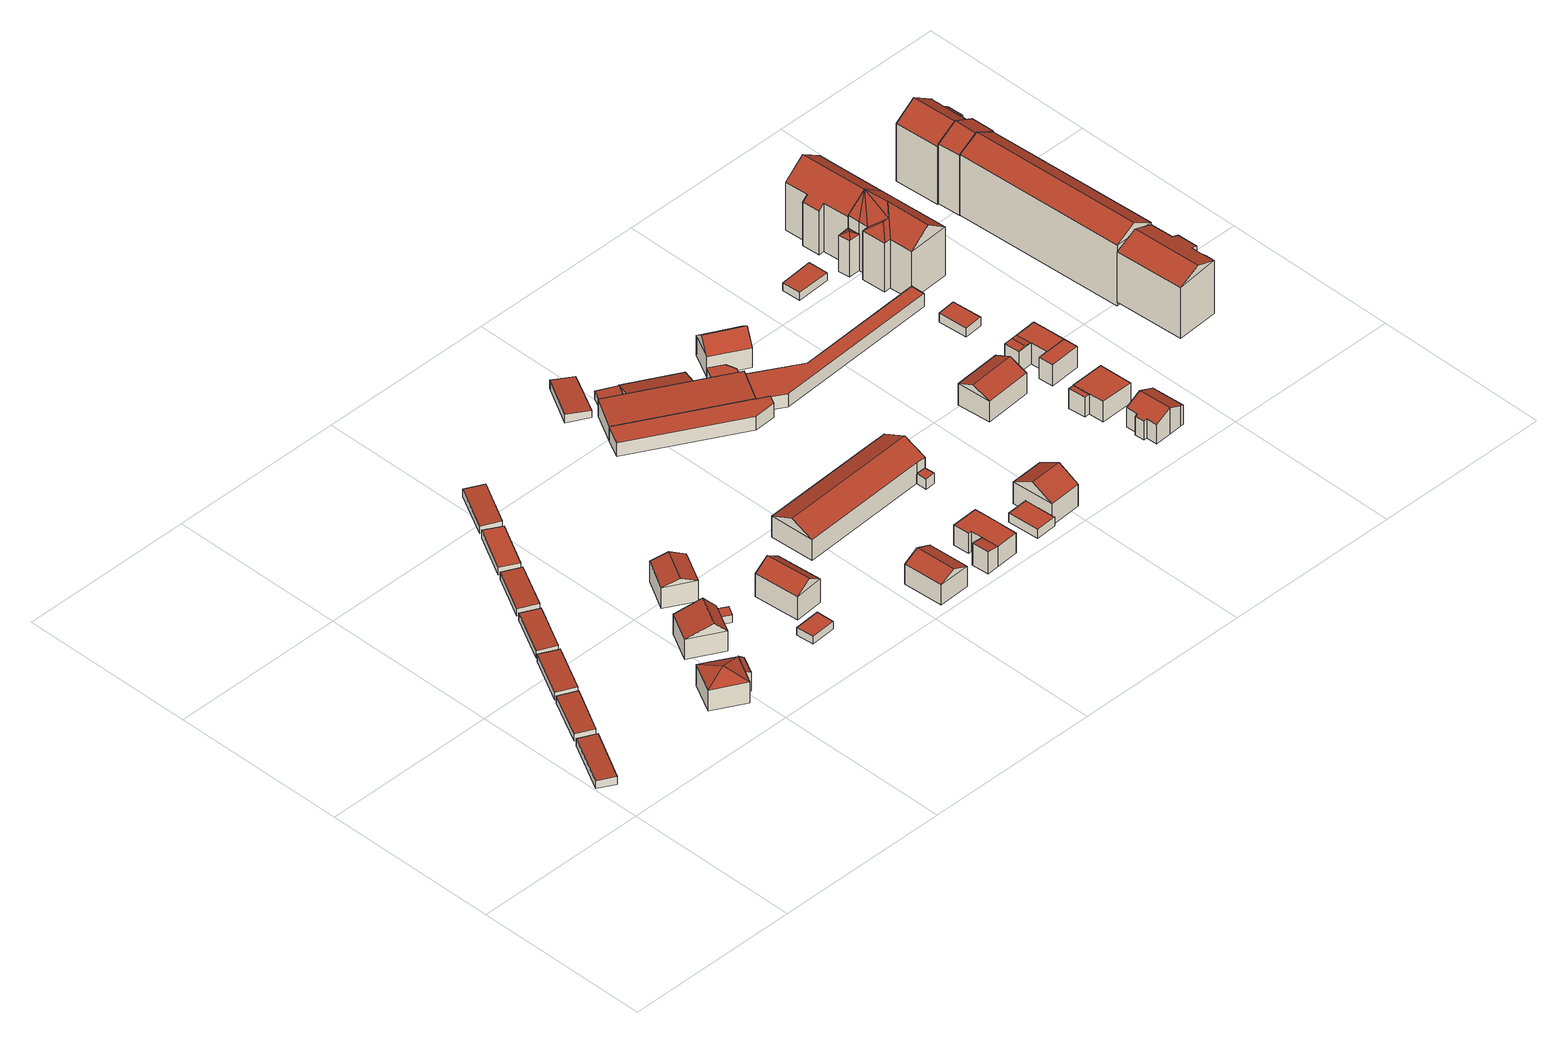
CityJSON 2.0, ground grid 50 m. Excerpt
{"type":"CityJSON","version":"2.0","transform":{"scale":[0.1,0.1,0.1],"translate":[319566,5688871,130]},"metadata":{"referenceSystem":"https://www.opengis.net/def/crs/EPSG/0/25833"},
"CityObjects":{
"building1":{"type":"Building","attributes":{"Dachtyp_tdc":"tdcPolyFlatRoof","Gemeindeschluessel":14713000,"Dachneigung":2.69,"QualitaetDacherkennung":67,"Geometrietyp2DReferenz":"3000","function":"31001_2000","roofType":"2100","measuredHeight":2.47},"geometry":[{"type":"MultiSurface","lod":"2","boundaries":[[[0,1,2,3]],[[1,4,5,2]],[[4,6,7,5]],[[6,0,3,7]],[[6,4,1,0]],[[3,2,5,7]]],"semantics":{"surfaces":[{"type":"WallSurface"},{"type":"RoofSurface"},{"type":"GroundSurface"}],"values":[0,0,0,0,1,2]}}]},
"building2":{"type":"Building","attributes":{"Dachtyp_tdc":"tdcPolyFlatRoof","Gemeindeschluessel":14713000,"Dachneigung":3.4,"QualitaetDacherkennung":87,"Geometrietyp2DReferenz":"3000","function":"31001_2000","roofType":"2100","measuredHeight":2.54},"geometry":[{"type":"MultiSurface","lod":"2","boundaries":[[[8,9,10,11]],[[9,12,13,10]],[[12,14,15,13]],[[14,8,11,15]],[[14,12,9,8]],[[11,10,13,15]]],"semantics":{"surfaces":[{"type":"WallSurface"},{"type":"RoofSurface"},{"type":"GroundSurface"}],"values":[0,0,0,0,1,2]}}]},
"building3":{"type":"Building","attributes":{"Dachtyp_tdc":"tdcPolyFlatRoof","Gemeindeschluessel":14713000,"Dachneigung":2.63,"QualitaetDacherkennung":83,"Geometrietyp2DReferenz":"3000","function":"31001_2000","roofType":"2100","measuredHeight":2.54},"geometry":[{"type":"MultiSurface","lod":"2","boundaries":[[[16,17,18,19]],[[17,20,21,18]],[[20,22,23,21]],[[22,16,19,23]],[[22,20,17,16]],[[19,18,21,23]]],"semantics":{"surfaces":[{"type":"WallSurface"},{"type":"RoofSurface"},{"type":"GroundSurface"}],"values":[0,0,0,0,1,2]}}]},
"building4":{"type":"Building","attributes":{"Dachtyp_tdc":"tdcPolyFlatRoof","Gemeindeschluessel":14713000,"Dachneigung":3.49,"QualitaetDacherkennung":84,"Geometrietyp2DReferenz":"3000","function":"31001_2000","roofType":"2100","measuredHeight":2.56},"geometry":[{"type":"MultiSurface","lod":"2","boundaries":[[[24,25,26,27]],[[25,28,29,26]],[[28,30,31,29]],[[30,24,27,31]],[[30,28,25,24]],[[27,26,29,31]]],"semantics":{"surfaces":[{"type":"WallSurface"},{"type":"RoofSurface"},{"type":"GroundSurface"}],"values":[0,0,0,0,1,2]}}]},
"building5":{"type":"Building","attributes":{"Gemeindeschluessel":14713000,"Geometrietyp2DReferenz":"3000","function":"31001_9998","roofType":"9999"},"children":["building5-1","building5-2"]},
"building5-1":{"type":"BuildingPart","attributes":{"Dachtyp_tdc":"tdcPolyFlatRoof","Dachneigung":27.54,"QualitaetDacherkennung":32,"Geometrietyp2DReferenz":"3000","roofType":"2100","measuredHeight":6.47},"parents":["building5"],"geometry":[{"type":"MultiSurface","lod":"2","boundaries":[[[32,33,34,35,36]],[[33,37,38,34]],[[37,39,40,41,38]],[[39,37,33,32]],[[35,34,38,41]],[[36,40,39,32]],[[36,35,41,40]]],"semantics":{"surfaces":[{"type":"WallSurface"},{"type":"RoofSurface"},{"type":"GroundSurface"},{"type":"ClosureSurface"}],"values":[0,0,0,1,2,0,3]}}]},
"building5-2":{"type":"BuildingPart","attributes":{"Dachtyp_tdc":"tdcTentRoof","Dachneigung":24.9,"QualitaetDacherkennung":79,"Geometrietyp2DReferenz":"3000","roofType":"3500","measuredHeight":8.71},"parents":["building5"],"geometry":[{"type":"MultiSurface","lod":"2","boundaries":[[[42,43,44,45]],[[43,46,47,44]],[[46,36,35,47]],[[40,48,49,41]],[[48,42,45,49]],[[42,48,50]],[[43,42,50]],[[36,46,43,50]],[[48,40,36,50]],[[45,44,47,35,41,49]],[[40,41,35,36]]],"semantics":{"surfaces":[{"type":"WallSurface"},{"type":"RoofSurface"},{"type":"GroundSurface"},{"type":"ClosureSurface"}],"values":[0,0,0,0,0,1,1,1,1,2,3]}}]},
"building6":{"type":"Building","attributes":{"Dachtyp_tdc":"tdcPolyFlatRoof","Gemeindeschluessel":14713000,"Dachneigung":3.24,"QualitaetDacherkennung":58,"Geometrietyp2DReferenz":"3000","function":"31001_9998","roofType":"2100","measuredHeight":3.07},"geometry":[{"type":"MultiSurface","lod":"2","boundaries":[[[51,52,53,47]],[[52,54,55,53]],[[54,56,34,55]],[[56,51,47,34]],[[56,54,52,51]],[[47,53,55,34]]],"semantics":{"surfaces":[{"type":"WallSurface"},{"type":"RoofSurface"},{"type":"GroundSurface"}],"values":[0,0,0,0,1,2]}}]},
"building7":{"type":"Building","attributes":{"Dachtyp_tdc":"tdcPolyFlatRoof","Gemeindeschluessel":14713000,"Dachneigung":3.51,"QualitaetDacherkennung":85,"Geometrietyp2DReferenz":"3000","function":"31001_2000","roofType":"2100","measuredHeight":2.54},"geometry":[{"type":"MultiSurface","lod":"2","boundaries":[[[57,58,59,60]],[[58,61,62,59]],[[61,63,64,62]],[[63,57,60,64]],[[63,61,58,57]],[[60,59,62,64]]],"semantics":{"surfaces":[{"type":"WallSurface"},{"type":"RoofSurface"},{"type":"GroundSurface"}],"values":[0,0,0,0,1,2]}}]},
"building8":{"type":"Building","attributes":{"Dachtyp_tdc":"tdcFreeFormRoof","Gemeindeschluessel":14713000,"Dachneigung":24.61,"QualitaetDacherkennung":82,"Geometrietyp2DReferenz":"3000","function":"31001_9998","roofType":"5000","measuredHeight":9.53},"geometry":[{"type":"MultiSurface","lod":"2","boundaries":[[[65,66,67,68]],[[66,69,70,67]],[[69,71,72,70]],[[71,73,74,72]],[[73,65,68,74]],[[75,76,73,71,69]],[[66,65,76,75]],[[65,73,76]],[[69,66,75]],[[68,67,70,72,74]]],"semantics":{"surfaces":[{"type":"WallSurface"},{"type":"RoofSurface"},{"type":"GroundSurface"}],"values":[0,0,0,0,0,1,1,0,0,2]}}]},
"building9":{"type":"Building","attributes":{"Dachtyp_tdc":"tdcPolyFlatRoof","Gemeindeschluessel":14713000,"Dachneigung":0,"QualitaetDacherkennung":83,"Geometrietyp2DReferenz":"3000","function":"31001_2000","roofType":"1000","measuredHeight":2.4},"geometry":[{"type":"MultiSurface","lod":"2","boundaries":[[[77,78,79,80]],[[78,81,82,79]],[[81,83,84,82]],[[83,77,80,84]],[[83,81,78,77]],[[80,79,82,84]]],"semantics":{"surfaces":[{"type":"WallSurface"},{"type":"RoofSurface"},{"type":"GroundSurface"}],"values":[0,0,0,0,1,2]}}]},
"building10":{"type":"Building","attributes":{"Dachtyp_tdc":"tdcPolyFlatRoof","Gemeindeschluessel":14713000,"Dachneigung":0,"QualitaetDacherkennung":72,"Geometrietyp2DReferenz":"3000","function":"31001_9998","roofType":"1000","measuredHeight":2.35},"geometry":[{"type":"MultiSurface","lod":"2","boundaries":[[[85,86,87,88]],[[86,89,90,87]],[[89,91,92,90]],[[91,93,94,92]],[[93,85,88,94]],[[93,91,89,86,85]],[[88,87,90,92,94]]],"semantics":{"surfaces":[{"type":"WallSurface"},{"type":"RoofSurface"},{"type":"GroundSurface"}],"values":[0,0,0,0,0,1,2]}}]},
"building11":{"type":"Building","attributes":{"Dachtyp_tdc":"tdcGableRoof","Gemeindeschluessel":14713000,"Dachneigung":21.85,"QualitaetDacherkennung":84,"Geometrietyp2DReferenz":"3000","function":"31001_9998","roofType":"3100","measuredHeight":8.2},"geometry":[{"type":"MultiSurface","lod":"2","boundaries":[[[95,96,97,98]],[[96,99,100,97]],[[99,101,102,100]],[[101,95,98,102]],[[99,96,103]],[[95,101,104]],[[96,95,104,103]],[[101,99,103,104]],[[98,97,100,102]]],"semantics":{"surfaces":[{"type":"WallSurface"},{"type":"RoofSurface"},{"type":"GroundSurface"}],"values":[0,0,0,0,0,0,1,1,2]}}]},
"building12":{"type":"Building","attributes":{"Dachtyp_tdc":"tdcPolyFlatRoof","Gemeindeschluessel":14713000,"Dachneigung":0,"QualitaetDacherkennung":79,"Geometrietyp2DReferenz":"3000","function":"31001_9998","roofType":"1000","measuredHeight":2.32},"geometry":[{"type":"MultiSurface","lod":"2","boundaries":[[[105,106,107,108]],[[106,109,110,107]],[[109,111,112,110]],[[111,105,108,112]],[[111,109,106,105]],[[108,107,110,112]]],"semantics":{"surfaces":[{"type":"WallSurface"},{"type":"RoofSurface"},{"type":"GroundSurface"}],"values":[0,0,0,0,1,2]}}]},
"building13":{"type":"Building","attributes":{"Dachtyp_tdc":"tdcPolyFlatRoof","Gemeindeschluessel":14713000,"Dachneigung":2.92,"QualitaetDacherkennung":79,"Geometrietyp2DReferenz":"3000","function":"31001_2000","roofType":"2100","measuredHeight":2.47},"geometry":[{"type":"MultiSurface","lod":"2","boundaries":[[[113,114,115,116]],[[114,117,118,115]],[[117,119,120,118]],[[119,113,116,120]],[[119,117,114,113]],[[116,115,118,120]]],"semantics":{"surfaces":[{"type":"WallSurface"},{"type":"RoofSurface"},{"type":"GroundSurface"}],"values":[0,0,0,0,1,2]}}]},
"building14":{"type":"Building","attributes":{"Dachtyp_tdc":"tdcGableRoof","Gemeindeschluessel":14713000,"Dachneigung":34.32,"QualitaetDacherkennung":92,"Geometrietyp2DReferenz":"3000","function":"31001_9998","roofType":"3100","measuredHeight":9.96},"geometry":[{"type":"MultiSurface","lod":"2","boundaries":[[[121,122,123,124]],[[122,125,126,123]],[[125,127,128,126]],[[127,121,124,128]],[[125,122,129]],[[121,127,130]],[[122,121,130,129]],[[127,125,129,130]],[[124,123,126,128]]],"semantics":{"surfaces":[{"type":"WallSurface"},{"type":"RoofSurface"},{"type":"GroundSurface"}],"values":[0,0,0,0,0,0,1,1,2]}}]},
"building15":{"type":"Building","attributes":{"Gemeindeschluessel":14713000,"Dachtyp_tdc":"tdcGableRoof","Dachneigung":24.72,"QualitaetDacherkennung":83,"Geometrietyp2DReferenz":"3000","function":"31001_9998","roofType":"3100","measuredHeight":8.26},"geometry":[{"type":"MultiSurface","lod":"2","boundaries":[[[131,132,133,134]],[[132,135,136,133]],[[135,137,138,136]],[[137,131,134,138]],[[135,132,139]],[[131,137,140]],[[132,131,140,139]],[[137,135,139,140]],[[134,133,136,138]]],"semantics":{"surfaces":[{"type":"WallSurface"},{"type":"RoofSurface"},{"type":"GroundSurface"}],"values":[0,0,0,0,0,0,1,1,2]}}]},
"building16":{"type":"Building","attributes":{"Gemeindeschluessel":14713000,"Geometrietyp2DReferenz":"3000","function":"31001_9998","roofType":"9999"},"children":["building16-1","building16-2"]},
"building16-1":{"type":"BuildingPart","attributes":{"Dachtyp_tdc":"tdcPolyFlatRoof","Dachneigung":0,"QualitaetDacherkennung":34,"Geometrietyp2DReferenz":"3000","roofType":"1000","measuredHeight":3.13},"parents":["building16"],"geometry":[{"type":"MultiSurface","lod":"2","boundaries":[[[141,142,143,144]],[[142,145,146,143]],[[145,147,148,146]],[[147,145,142,141]],[[144,143,146,148]],[[144,148,147,141]]],"semantics":{"surfaces":[{"type":"WallSurface"},{"type":"RoofSurface"},{"type":"GroundSurface"},{"type":"ClosureSurface"}],"values":[0,0,0,1,2,3]}}]},
"building16-2":{"type":"BuildingPart","attributes":{"Dachtyp_tdc":"tdcGableRoof","Dachneigung":24.95,"QualitaetDacherkennung":92,"Geometrietyp2DReferenz":"3000","roofType":"3100","measuredHeight":9.35},"parents":["building16"],"geometry":[{"type":"MultiSurface","lod":"2","boundaries":[[[149,150,151,148,147]],[[150,152,153,151]],[[152,154,155,153]],[[154,156,157,155]],[[156,158,159,157]],[[158,160,141,144,159]],[[160,161,162,150,149]],[[156,154,152,162,161,158]],[[158,161,160]],[[150,162,152]],[[148,151,153,155,157,159,144]],[[147,141,160,149]],[[147,148,144,141]]],"semantics":{"surfaces":[{"type":"WallSurface"},{"type":"RoofSurface"},{"type":"GroundSurface"},{"type":"ClosureSurface"}],"values":[0,0,0,0,0,0,1,1,0,0,2,0,3]}}]},
"building17":{"type":"Building","attributes":{"Gemeindeschluessel":14713000,"Geometrietyp2DReferenz":"3000","function":"31001_9998","roofType":"9999"},"children":["building17-1","building17-2","building17-3"]},
"building17-1":{"type":"BuildingPart","attributes":{"Dachtyp_tdc":"tdcPolyFlatRoof","Dachneigung":0,"QualitaetDacherkennung":68,"Geometrietyp2DReferenz":"3000","roofType":"1000","measuredHeight":6.23},"parents":["building17"],"geometry":[{"type":"MultiSurface","lod":"2","boundaries":[[[163,164,165,166,167]],[[164,168,169,165]],[[170,171,172,173]],[[170,174,175,171]],[[174,176,177,175]],[[176,178,179,177]],[[178,180,181,182,179]],[[178,176,174,170,173,168,164,163,180]],[[182,166,165,169,172,171,175,177,179]],[[167,181,180,163]],[[167,166,182,181]],[[173,172,169,168]]],"semantics":{"surfaces":[{"type":"WallSurface"},{"type":"RoofSurface"},{"type":"GroundSurface"},{"type":"ClosureSurface"}],"values":[0,0,0,0,0,0,0,1,2,0,3,3]}}]},
"building17-2":{"type":"BuildingPart","attributes":{"Dachtyp_tdc":"tdcFreeFormRoof","Dachneigung":18.79,"QualitaetDacherkennung":69,"Geometrietyp2DReferenz":"3000","roofType":"5000","measuredHeight":3.5},"parents":["building17"],"geometry":[{"type":"MultiSurface","lod":"2","boundaries":[[[181,183,184,182]],[[183,185,186,184]],[[185,167,166,186]],[[187,167,185]],[[188,187,185,183]],[[188,183,181]],[[187,188,181,167]],[[182,184,186,166]],[[182,166,167,181]]],"semantics":{"surfaces":[{"type":"WallSurface"},{"type":"RoofSurface"},{"type":"GroundSurface"},{"type":"ClosureSurface"}],"values":[0,0,0,1,1,1,1,2,3]}}]},
"building17-3":{"type":"BuildingPart","attributes":{"Dachtyp_tdc":"tdcPolyFlatRoof","Dachneigung":6.95,"QualitaetDacherkennung":65,"Geometrietyp2DReferenz":"3000","roofType":"2100","measuredHeight":6.65},"parents":["building17"],"geometry":[{"type":"MultiSurface","lod":"2","boundaries":[[[189,173,172,190]],[[168,191,192,169]],[[191,189,190,192]],[[191,168,173,189]],[[190,172,169,192]],[[168,169,172,173]]],"semantics":{"surfaces":[{"type":"WallSurface"},{"type":"RoofSurface"},{"type":"GroundSurface"},{"type":"ClosureSurface"}],"values":[0,0,0,1,2,3]}}]},
"building18":{"type":"Building","attributes":{"Dachtyp_tdc":"tdcPolyFlatRoof","Gemeindeschluessel":14713000,"Dachneigung":2.71,"QualitaetDacherkennung":86,"Geometrietyp2DReferenz":"3000","function":"31001_9998","roofType":"2100","measuredHeight":2.55},"geometry":[{"type":"MultiSurface","lod":"2","boundaries":[[[193,194,195,196]],[[194,197,198,195]],[[197,199,200,198]],[[199,201,202,200]],[[201,193,196,202]],[[201,199,197,194,193]],[[196,195,198,200,202]]],"semantics":{"surfaces":[{"type":"WallSurface"},{"type":"RoofSurface"},{"type":"GroundSurface"}],"values":[0,0,0,0,0,1,2]}}]},
"building19":{"type":"Building","attributes":{"Dachtyp_tdc":"tdcPolyFlatRoof","Gemeindeschluessel":14713000,"Dachneigung":3.74,"QualitaetDacherkennung":78,"Geometrietyp2DReferenz":"3000","function":"31001_9998","roofType":"2100","measuredHeight":2.62},"geometry":[{"type":"MultiSurface","lod":"2","boundaries":[[[203,204,205,206]],[[204,207,208,205]],[[207,209,210,208]],[[209,203,206,210]],[[209,207,204,203]],[[206,205,208,210]]],"semantics":{"surfaces":[{"type":"WallSurface"},{"type":"RoofSurface"},{"type":"GroundSurface"}],"values":[0,0,0,0,1,2]}}]},
"building20":{"type":"Building","attributes":{"Gemeindeschluessel":14713000,"Geometrietyp2DReferenz":"3000","function":"31001_9998","roofType":"9999"},"children":["building20-1","building20-2"]},
"building20-1":{"type":"BuildingPart","attributes":{"Dachtyp_tdc":"tdcPolyFlatRoof","Dachneigung":2.64,"QualitaetDacherkennung":63,"Geometrietyp2DReferenz":"3000","roofType":"2100","measuredHeight":4.48},"parents":["building20"],"geometry":[{"type":"MultiSurface","lod":"2","boundaries":[[[211,212,213,214]],[[215,216,217,218]],[[216,219,220,217]],[[219,221,222,220]],[[221,211,214,222]],[[221,219,216,215,212,211]],[[214,213,218,217,220,222]],[[218,213,212,215]]],"semantics":{"surfaces":[{"type":"WallSurface"},{"type":"RoofSurface"},{"type":"GroundSurface"},{"type":"ClosureSurface"}],"values":[0,0,0,0,0,1,2,3]}}]},
"building20-2":{"type":"BuildingPart","attributes":{"Dachtyp_tdc":"tdcPolyFlatRoof","Dachneigung":4.94,"QualitaetDacherkennung":68,"Geometrietyp2DReferenz":"3000","roofType":"2100","measuredHeight":5.34},"parents":["building20"],"geometry":[{"type":"MultiSurface","lod":"2","boundaries":[[[223,224,215,218,225]],[[226,227,228,213,212]],[[227,223,225,228]],[[227,226,224,223]],[[225,218,213,228]],[[212,215,224,226]],[[212,213,218,215]]],"semantics":{"surfaces":[{"type":"WallSurface"},{"type":"RoofSurface"},{"type":"GroundSurface"},{"type":"ClosureSurface"}],"values":[0,0,0,1,2,0,3]}}]},
"building21":{"type":"Building","attributes":{"Dachtyp_tdc":"tdcPolyFlatRoof","Gemeindeschluessel":14713000,"Dachneigung":0,"QualitaetDacherkennung":89,"Geometrietyp2DReferenz":"3000","function":"31001_9998","roofType":"1000","measuredHeight":2.76},"geometry":[{"type":"MultiSurface","lod":"2","boundaries":[[[229,230,231,232]],[[230,233,234,231]],[[233,235,236,234]],[[235,237,238,236]],[[237,229,232,238]],[[237,235,233,230,229]],[[232,231,234,236,238]]],"semantics":{"surfaces":[{"type":"WallSurface"},{"type":"RoofSurface"},{"type":"GroundSurface"}],"values":[0,0,0,0,0,1,2]}}]},
"building22":{"type":"Building","attributes":{"Dachtyp_tdc":"tdcPolyFlatRoof","Gemeindeschluessel":14713000,"Dachneigung":20.64,"QualitaetDacherkennung":84,"Geometrietyp2DReferenz":"3000","function":"31001_9998","roofType":"2100","measuredHeight":5.08},"geometry":[{"type":"MultiSurface","lod":"2","boundaries":[[[239,209,210,206]],[[209,240,241,210]],[[240,242,243,241]],[[242,244,245,243]],[[244,239,206,245]],[[244,242,240,209,239]],[[206,210,241,243,245]]],"semantics":{"surfaces":[{"type":"WallSurface"},{"type":"RoofSurface"},{"type":"GroundSurface"}],"values":[0,0,0,0,0,1,2]}}]},
"building23":{"type":"Building","attributes":{"Dachtyp_tdc":"tdcFreeFormRoof","Gemeindeschluessel":14713000,"Dachneigung":29.08,"QualitaetDacherkennung":89,"Geometrietyp2DReferenz":"3000","function":"31001_9998","roofType":"5000","measuredHeight":9.97},"geometry":[{"type":"MultiSurface","lod":"2","boundaries":[[[246,247,248,249]],[[247,250,251,248]],[[250,252,253,251]],[[252,246,249,253]],[[252,250,254,255]],[[255,254,247,246]],[[250,247,254]],[[246,252,255]],[[249,248,251,253]]],"semantics":{"surfaces":[{"type":"WallSurface"},{"type":"RoofSurface"},{"type":"GroundSurface"}],"values":[0,0,0,0,1,1,0,0,2]}}]},
"building24":{"type":"Building","attributes":{"Gemeindeschluessel":14713000,"Geometrietyp2DReferenz":"3000","function":"31001_9998","roofType":"9999"},"children":["building24-1","building24-2"]},
"building24-1":{"type":"BuildingPart","attributes":{"Dachtyp_tdc":"tdcPolyFlatRoof","Dachneigung":2.91,"QualitaetDacherkennung":64,"Geometrietyp2DReferenz":"3000","roofType":"2100","measuredHeight":2.81},"parents":["building24"],"geometry":[{"type":"MultiSurface","lod":"2","boundaries":[[[256,257,258,259]],[[260,261,262,263]],[[261,264,265,262]],[[264,256,259,265]],[[264,261,260,257,256]],[[259,258,263,262,265]],[[260,263,258,257]]],"semantics":{"surfaces":[{"type":"WallSurface"},{"type":"RoofSurface"},{"type":"GroundSurface"},{"type":"ClosureSurface"}],"values":[0,0,0,0,1,2,3]}}]},
"building24-2":{"type":"BuildingPart","attributes":{"Dachtyp_tdc":"tdcGableRoof","Dachneigung":39.45,"QualitaetDacherkennung":85,"Geometrietyp2DReferenz":"3000","roofType":"3100","measuredHeight":9.46},"parents":["building24"],"geometry":[{"type":"MultiSurface","lod":"2","boundaries":[[[266,267,268,269]],[[267,270,271,268]],[[272,266,269,258,257]],[[270,267,273]],[[266,272,274]],[[267,266,274,273]],[[272,270,273,274]],[[269,268,271,263,258]],[[272,257,260,263,271,270]],[[257,258,263,260]]],"semantics":{"surfaces":[{"type":"WallSurface"},{"type":"RoofSurface"},{"type":"GroundSurface"},{"type":"ClosureSurface"}],"values":[0,0,0,0,0,1,1,2,0,3]}}]},
"building25":{"type":"Building","attributes":{"Dachtyp_tdc":"tdcPolyFlatRoof","Gemeindeschluessel":14713000,"Dachneigung":2.64,"QualitaetDacherkennung":82,"Geometrietyp2DReferenz":"3000","function":"31001_9998","roofType":"2100","measuredHeight":4.45},"geometry":[{"type":"MultiSurface","lod":"2","boundaries":[[[275,276,217,277]],[[276,278,218,217]],[[278,279,225,218]],[[279,280,281,225]],[[280,282,283,281]],[[282,284,285,283]],[[284,275,277,285]],[[284,282,280,279,278,276,275]],[[277,217,218,225,281,283,285]]],"semantics":{"surfaces":[{"type":"WallSurface"},{"type":"RoofSurface"},{"type":"GroundSurface"}],"values":[0,0,0,0,0,0,0,1,2]}}]},
"building26":{"type":"Building","attributes":{"Dachtyp_tdc":"tdcGableRoof","Gemeindeschluessel":14713000,"Dachneigung":25.34,"QualitaetDacherkennung":72,"Geometrietyp2DReferenz":"3000","function":"31001_9998","roofType":"3100","measuredHeight":8.72},"geometry":[{"type":"MultiSurface","lod":"2","boundaries":[[[286,287,288,289]],[[287,290,291,288]],[[290,292,293,291]],[[292,286,289,293]],[[290,287,294]],[[286,292,295]],[[287,286,295,294]],[[292,290,294,295]],[[289,288,291,293]]],"semantics":{"surfaces":[{"type":"WallSurface"},{"type":"RoofSurface"},{"type":"GroundSurface"}],"values":[0,0,0,0,0,0,1,1,2]}}]},
"building27":{"type":"Building","attributes":{"Dachtyp_tdc":"tdcGableRoof","Gemeindeschluessel":14713000,"Dachneigung":24.95,"QualitaetDacherkennung":88,"Geometrietyp2DReferenz":"3000","function":"31001_9998","roofType":"3100","measuredHeight":8.16},"geometry":[{"type":"MultiSurface","lod":"2","boundaries":[[[296,297,298,299]],[[297,300,301,298]],[[300,302,303,301]],[[302,304,305,303]],[[304,306,307,305]],[[306,308,309,307]],[[308,310,311,309]],[[310,312,313,311]],[[312,314,315,313]],[[314,316,317,315]],[[316,296,299,317]],[[312,310,308,306,304,302,300,297]],[[297,296,316,314,312]],[[299,298,301,303,305,307,309,311,313,315,317]]],"semantics":{"surfaces":[{"type":"WallSurface"},{"type":"RoofSurface"},{"type":"GroundSurface"}],"values":[0,0,0,0,0,0,0,0,0,0,0,1,1,2]}}]},
"building28":{"type":"Building","attributes":{"Gemeindeschluessel":14713000,"Geometrietyp2DReferenz":"3000","function":"31001_9998","roofType":"9999"},"children":["building28-1","building28-2"]},
"building28-1":{"type":"BuildingPart","attributes":{"Dachtyp_tdc":"tdcPolyFlatRoof","Dachneigung":0,"QualitaetDacherkennung":85,"Geometrietyp2DReferenz":"3000","roofType":"1000","measuredHeight":6.19},"parents":["building28"],"geometry":[{"type":"MultiSurface","lod":"2","boundaries":[[[318,319,320,321]],[[319,322,323,320]],[[322,324,325,326,323]],[[327,318,321,328,329]],[[327,324,322,319,318]],[[321,320,323,326,328]],[[329,325,324,327]],[[329,328,326,325]]],"semantics":{"surfaces":[{"type":"WallSurface"},{"type":"RoofSurface"},{"type":"GroundSurface"},{"type":"ClosureSurface"}],"values":[0,0,0,0,1,2,0,3]}}]},
"building28-2":{"type":"BuildingPart","attributes":{"Dachtyp_tdc":"tdcPolyFlatRoof","Dachneigung":0,"QualitaetDacherkennung":75,"Geometrietyp2DReferenz":"3000","roofType":"1000","measuredHeight":6.09},"parents":["building28"],"geometry":[{"type":"MultiSurface","lod":"2","boundaries":[[[325,330,331,326]],[[330,332,333,331]],[[332,329,328,333]],[[329,332,330,325]],[[326,331,333,328]],[[326,328,329,325]]],"semantics":{"surfaces":[{"type":"WallSurface"},{"type":"RoofSurface"},{"type":"GroundSurface"},{"type":"ClosureSurface"}],"values":[0,0,0,1,2,3]}}]},
"building29":{"type":"Building","attributes":{"Gemeindeschluessel":14713000,"Geometrietyp2DReferenz":"3000","function":"31001_9998","roofType":"9999"},"children":["building29-1","building29-2","building29-3"]},
"building29-1":{"type":"BuildingPart","attributes":{"Dachtyp_tdc":"tdcPolyFlatRoof","Dachneigung":0,"QualitaetDacherkennung":64,"Geometrietyp2DReferenz":"3000","roofType":"1000","measuredHeight":6.49},"parents":["building29"],"geometry":[{"type":"MultiSurface","lod":"2","boundaries":[[[334,335,336,337]],[[335,338,339,336]],[[338,340,341,339]],[[342,343,344,345]],[[343,334,337,344]],[[343,342,340,338,335,334]],[[337,336,339,341,345,344]],[[342,345,341,340]]],"semantics":{"surfaces":[{"type":"WallSurface"},{"type":"RoofSurface"},{"type":"GroundSurface"},{"type":"ClosureSurface"}],"values":[0,0,0,0,0,1,2,3]}}]},
"building29-2":{"type":"BuildingPart","attributes":{"Dachtyp_tdc":"tdcPolyFlatRoof","Dachneigung":0,"QualitaetDacherkennung":71,"Geometrietyp2DReferenz":"3000","roofType":"1000","measuredHeight":6.46},"parents":["building29"],"geometry":[{"type":"MultiSurface","lod":"2","boundaries":[[[340,338,339,341]],[[338,346,347,339]],[[348,349,350,351]],[[349,342,345,350]],[[342,349,348,346,338,340]],[[341,339,347,351,350,345]],[[351,347,346,348]],[[341,345,342,340]]],"semantics":{"surfaces":[{"type":"WallSurface"},{"type":"RoofSurface"},{"type":"GroundSurface"},{"type":"ClosureSurface"}],"values":[0,0,0,0,1,2,3,3]}}]},
"building29-3":{"type":"BuildingPart","attributes":{"Dachtyp_tdc":"tdcFreeFormRoof","Dachneigung":12.13,"QualitaetDacherkennung":33,"Geometrietyp2DReferenz":"3000","roofType":"5000","measuredHeight":6.99},"parents":["building29"],"geometry":[{"type":"MultiSurface","lod":"2","boundaries":[[[352,348,351,353]],[[354,355,347,346]],[[354,352,353,355]],[[356,354,346]],[[357,356,346,348]],[[357,348,352]],[[356,357,352,354]],[[353,351,347,355]],[[346,347,351,348]]],"semantics":{"surfaces":[{"type":"WallSurface"},{"type":"RoofSurface"},{"type":"GroundSurface"},{"type":"ClosureSurface"}],"values":[0,0,0,0,1,1,1,2,3]}}]},
"building30":{"type":"Building","attributes":{"Dachtyp_tdc":"tdcPolyFlatRoof","Gemeindeschluessel":14713000,"Dachneigung":0,"QualitaetDacherkennung":85,"Geometrietyp2DReferenz":"3000","function":"31001_9998","roofType":"1000","measuredHeight":2.39},"geometry":[{"type":"MultiSurface","lod":"2","boundaries":[[[358,359,360,361]],[[359,362,363,360]],[[362,364,365,363]],[[364,358,361,365]],[[364,362,359,358]],[[361,360,363,365]]],"semantics":{"surfaces":[{"type":"WallSurface"},{"type":"RoofSurface"},{"type":"GroundSurface"}],"values":[0,0,0,0,1,2]}}]},
"building31":{"type":"Building","attributes":{"Gemeindeschluessel":14713000,"Dachtyp_tdc":"tdcPolyFlatRoof","Dachneigung":0,"QualitaetDacherkennung":94,"Geometrietyp2DReferenz":"3000","function":"31001_9998","roofType":"1000","measuredHeight":2.72},"geometry":[{"type":"MultiSurface","lod":"2","boundaries":[[[366,367,368,369]],[[367,370,371,368]],[[370,372,373,371]],[[372,366,369,373]],[[372,370,367,366]],[[369,368,371,373]]],"semantics":{"surfaces":[{"type":"WallSurface"},{"type":"RoofSurface"},{"type":"GroundSurface"}],"values":[0,0,0,0,1,2]}}]},
"building32":{"type":"Building","attributes":{"Dachtyp_tdc":"tdcFreeFormRoof","Gemeindeschluessel":14713000,"Dachneigung":32.72,"QualitaetDacherkennung":21,"Geometrietyp2DReferenz":"3000","function":"31001_9998","roofType":"5000","measuredHeight":12.12},"geometry":[{"type":"MultiSurface","lod":"2","boundaries":[[[374,375,376,377]],[[375,378,379,376]],[[378,380,381,379]],[[380,374,377,381]],[[382,380,378]],[[382,378,375]],[[382,375,374]],[[382,374,380]],[[377,376,379,381]]],"semantics":{"surfaces":[{"type":"WallSurface"},{"type":"RoofSurface"},{"type":"GroundSurface"}],"values":[0,0,0,0,1,1,1,1,2]}}]},
"building33":{"type":"Building","attributes":{"Dachtyp_tdc":"tdcFreeFormRoof","Gemeindeschluessel":14713000,"Dachneigung":36.73,"QualitaetDacherkennung":90,"Geometrietyp2DReferenz":"3000","function":"31001_9998","roofType":"5000","measuredHeight":19.4},"geometry":[{"type":"MultiSurface","lod":"2","boundaries":[[[383,384,385,386]],[[384,387,388,385]],[[387,389,390,388]],[[389,391,376,390]],[[391,392,377,376]],[[392,393,394,377]],[[393,395,396,394]],[[395,397,398,396]],[[397,383,386,398]],[[399,395,393,400,401,402]],[[400,403,401]],[[400,389,403]],[[400,391,389]],[[391,400,392]],[[404,403,389,387]],[[404,387,384]],[[402,401,403,404,384,383]],[[383,397,399,402]],[[395,399,397]],[[392,400,393]],[[386,385,388,390,376,377,394,396,398]]],"semantics":{"surfaces":[{"type":"WallSurface"},{"type":"RoofSurface"},{"type":"GroundSurface"}],"values":[0,0,0,0,0,0,0,0,0,1,1,1,1,1,1,1,1,1,0,0,2]}}]},
"building34":{"type":"Building","attributes":{"Dachtyp_tdc":"tdcFreeFormRoof","Gemeindeschluessel":14713000,"Dachneigung":36.99,"QualitaetDacherkennung":92,"Geometrietyp2DReferenz":"3000","function":"31001_9998","roofType":"5000","measuredHeight":19.35},"geometry":[{"type":"MultiSurface","lod":"2","boundaries":[[[405,406,407,408]],[[406,409,410,407]],[[409,411,412,410]],[[411,413,414,412]],[[413,415,416,414]],[[415,417,418,416]],[[417,419,420,418]],[[419,405,408,420]],[[421,419,417,422]],[[406,405,421,422,415,413,411,409]],[[417,415,422]],[[405,419,421]],[[408,407,410,412,414,416,418,420]]],"semantics":{"surfaces":[{"type":"WallSurface"},{"type":"RoofSurface"},{"type":"GroundSurface"}],"values":[0,0,0,0,0,0,0,0,1,1,0,0,2]}}]},
"building35":{"type":"Building","attributes":{"Dachtyp_tdc":"tdcFreeFormRoof","Gemeindeschluessel":14713000,"Dachneigung":25.87,"QualitaetDacherkennung":49,"Geometrietyp2DReferenz":"3000","function":"31001_9998","roofType":"5000","measuredHeight":18.55},"geometry":[{"type":"MultiSurface","lod":"2","boundaries":[[[423,424,425,426]],[[424,427,428,425]],[[427,429,430,428]],[[429,431,432,430]],[[431,433,434,432]],[[433,435,436,434]],[[435,437,438,436]],[[437,439,440,438]],[[439,441,442,440]],[[441,443,444,442]],[[443,423,426,444]],[[435,445,446,437]],[[445,433,431,429,427,424,423,443,441,439,446]],[[435,433,445]],[[439,437,446]],[[426,425,428,430,432,434,436,438,440,442,444]]],"semantics":{"surfaces":[{"type":"WallSurface"},{"type":"RoofSurface"},{"type":"GroundSurface"}],"values":[0,0,0,0,0,0,0,0,0,0,0,1,1,0,0,2]}}]},
"building36":{"type":"Building","attributes":{"Dachtyp_tdc":"tdcGableRoof","Gemeindeschluessel":14713000,"Dachneigung":31.32,"QualitaetDacherkennung":18,"Geometrietyp2DReferenz":"3000","function":"31001_9998","roofType":"3100","measuredHeight":21.72},"geometry":[{"type":"MultiSurface","lod":"2","boundaries":[[[447,448,449,450]],[[448,451,452,449]],[[451,453,454,452]],[[453,447,450,454]],[[451,448,455]],[[447,453,456]],[[448,447,456,455]],[[453,451,455,456]],[[450,449,452,454]]],"semantics":{"surfaces":[{"type":"WallSurface"},{"type":"RoofSurface"},{"type":"GroundSurface"}],"values":[0,0,0,0,0,0,1,1,2]}}]},
"building37":{"type":"Building","attributes":{"Dachtyp_tdc":"tdcGableRoof","Gemeindeschluessel":14713000,"Dachneigung":27.84,"QualitaetDacherkennung":65,"Geometrietyp2DReferenz":"3000","function":"31001_9998","roofType":"3100","measuredHeight":21.86},"geometry":[{"type":"MultiSurface","lod":"2","boundaries":[[[457,458,459,460]],[[458,461,462,459]],[[461,463,464,462]],[[463,457,460,464]],[[461,458,465]],[[457,463,466]],[[458,457,466,465]],[[463,461,465,466]],[[460,459,462,464]]],"semantics":{"surfaces":[{"type":"WallSurface"},{"type":"RoofSurface"},{"type":"GroundSurface"}],"values":[0,0,0,0,0,0,1,1,2]}}]},
"building38":{"type":"Building","attributes":{"Gemeindeschluessel":14713000,"Geometrietyp2DReferenz":"3000","function":"31001_9998","roofType":"9999"},"children":["building38-1","building38-2"]},
"building38-1":{"type":"BuildingPart","attributes":{"Dachtyp_tdc":"tdcPolyFlatRoof","Dachneigung":34.28,"QualitaetDacherkennung":94,"Geometrietyp2DReferenz":"3000","roofType":"2100","measuredHeight":17.6},"parents":["building38"],"geometry":[{"type":"MultiSurface","lod":"2","boundaries":[[[467,468,469,470]],[[468,471,472,469]],[[471,473,474,472]],[[473,475,476,474]],[[475,477,478,476]],[[467,470,479,480]],[[480,481,477,475,473,471,468,467]],[[470,469,472,474,476,478,479]],[[479,478,477,481,480]]],"semantics":{"surfaces":[{"type":"WallSurface"},{"type":"RoofSurface"},{"type":"GroundSurface"},{"type":"ClosureSurface"}],"values":[0,0,0,0,0,0,1,2,3]}}]},
"building38-2":{"type":"BuildingPart","attributes":{"Dachtyp_tdc":"tdcGableRoof","Dachneigung":35.74,"QualitaetDacherkennung":86,"Geometrietyp2DReferenz":"3000","roofType":"3100","measuredHeight":21.96},"parents":["building38"],"geometry":[{"type":"MultiSurface","lod":"2","boundaries":[[[482,483,484,485]],[[483,480,479,484]],[[486,487,478,477]],[[486,488,489,487]],[[488,490,491,489]],[[490,492,493,491]],[[492,494,495,493]],[[494,496,497,495]],[[496,498,499,497]],[[498,500,501,499]],[[500,482,485,501]],[[496,494,492,490,488]],[[488,486,477,481,480,483,482,500,498,496]],[[485,484,479,478,487,489,491,493,495,497,499,501]],[[478,479,480,481,477]]],"semantics":{"surfaces":[{"type":"WallSurface"},{"type":"RoofSurface"},{"type":"GroundSurface"},{"type":"ClosureSurface"}],"values":[0,0,0,0,0,0,0,0,0,0,0,1,1,2,3]}}]}
},
"vertices":[
[49,110,28],[4,136,25],[4,136,3],[49,110,3],[81,277,25],[81,277,3],[128,251,28],[128,251,3],
[136,266,28],[90,292,25],[90,292,3],[136,266,3],[158,418,25],[158,418,3],[206,392,28],[206,392,3],
[234,556,25],[282,528,28],[282,528,2],[234,556,2],[214,403,28],[214,403,2],[164,429,25],[164,429,2],
[308,691,25],[356,664,28],[356,664,3],[308,691,3],[288,540,28],[288,540,3],[240,566,25],[240,566,3],
[512,169,82],[525,162,74],[525,162,17],[512,169,17],[512,169,81],[498,112,74],[498,112,17],[485,119,82],[485,119,81],[485,119,17],
[376,133,81],[423,218,81],[423,218,17],[376,133,17],[449,204,81],[449,204,17],[466,84,81],[466,84,17],[444,151,104],
[449,204,48],[464,232,46],[464,232,17],[540,190,46],[540,190,17],[525,162,48],
[383,826,25],[431,799,28],[431,799,3],[383,826,3],[365,678,28],[365,678,3],[316,705,25],[316,705,3],
[608,335,79],[562,252,79],[562,252,17],[608,335,17],[470,303,79],[470,303,17],[516,386,79],[516,386,17],[574,354,110],[574,354,17],[532,268,112],[578,351,112],
[390,839,27],[458,962,27],[458,962,3],[390,839,3],[506,935,27],[506,935,3],[438,813,27],[438,813,3],
[574,354,42],[589,382,42],[589,382,18],[574,354,18],[658,344,42],[658,344,18],[642,316,42],[642,316,18],[608,335,42],[608,335,18],
[691,517,80],[643,429,80],[643,429,15],[691,517,15],[564,473,78],[564,473,15],[613,561,78],[613,561,15],[605,450,97],[654,538,97],
[787,127,47],[715,122,47],[715,122,24],[787,127,24],[712,173,47],[712,173,24],[785,177,47],[785,177,24],
[514,949,28],[466,976,25],[466,976,3],[514,949,3],[533,1099,25],[533,1099,3],[583,1071,28],[583,1071,3],
[752,209,95],[742,339,95],[742,339,24],[752,209,24],[823,344,97],[823,344,24],[834,216,96],[834,216,24],[784,342,124],[794,212,124],
[1109,126,88],[1116,10,88],[1116,10,26],[1109,126,26],[1025,5,88],[1025,5,26],[1019,120,88],[1019,120,26],[1070,8,109],[1064,123,109],
[1325,356,56],[1327,327,56],[1327,327,25],[1325,356,25],[1298,325,56],[1298,325,25],[1297,355,56],[1297,355,25],
[1297,355,89],[927,335,89],[927,335,25],[921,462,89],[921,462,25],[1286,482,89],[1286,482,25],[1315,483,89],[1315,483,25],[1318,483,89],[1318,483,25],[1325,356,89],[1321,419,119],[924,397,119],
[1278,54,90],[1280,11,90],[1280,11,28],[1278,54,28],[1278,54,61],[1217,7,90],[1217,7,28],[1211,90,90],[1211,90,28],[1213,56,28],[1213,56,90],[1201,89,90],[1201,89,28],[1198,135,90],[1198,135,28],[1273,139,90],[1273,139,28],[1275,111,90],[1275,111,61],[1275,111,28],
[1287,112,61],[1287,112,28],[1291,54,61],[1291,54,28],[1284,60,63],[1281,105,63],
[1178,54,95],[1178,54,28],[1181,5,95],[1181,5,28],
[887,1112,33],[947,1218,33],[947,1218,7],[887,1112,7],[950,1224,33],[950,1224,7],[1005,1193,30],[1005,1193,7],[945,1080,29],[945,1080,7],
[1020,1039,32],[969,1068,28],[969,1068,6],[1020,1039,6],[1000,1125,28],[1000,1125,6],[1052,1096,32],[1052,1096,6],
[885,938,50],[913,990,52],[913,990,8],[885,938,8],[1226,817,52],[1258,800,52],[1258,800,8],[1226,817,8],[1245,776,51],[1245,776,8],[1184,773,50],[1184,773,8],
[1271,900,61],[1226,817,53],[1271,900,8],[913,990,53],[959,1072,61],[959,1072,8],
[1352,11,57],[1347,101,57],[1347,101,29],[1352,11,29],[1407,104,57],[1407,104,29],[1411,22,57],[1411,22,29],[1412,14,57],[1412,14,29],
[1020,1039,57],[1052,1097,32],[1052,1097,6],[1195,1019,32],[1195,1019,6],[1164,960,57],[1164,960,6],
[1404,143,93],[1498,148,93],[1498,148,27],[1404,143,27],[1504,28,94],[1504,28,27],[1411,22,94],[1411,22,27],[1501,88,127],[1408,82,127],
[1209,935,35],[1239,991,35],[1239,991,7],[1209,935,7],[1280,970,33],[1289,942,32],[1289,942,7],[1280,970,7],[1268,903,32],[1268,903,7],
[1278,1064,68],[1377,1011,68],[1377,1011,7],[1278,1064,7],[1338,939,68],[1338,939,7],[1239,991,68],[1357,975,102],[1259,1027,102],
[1296,779,47],[1258,800,48],[1296,779,8],[1226,817,49],[1271,900,52],[1408,825,48],[1408,825,8],[1776,846,48],[1776,846,8],[1778,807,47],[1778,807,8],
[1712,403,85],[1578,392,85],[1578,392,22],[1712,403,22],[1570,489,87],[1570,489,22],[1704,498,88],[1704,498,22],[1574,443,109],[1708,453,109],
[1873,56,95],[1837,53,112],[1837,53,31],[1873,56,31],[1790,51,90],[1790,51,31],[1788,82,90],[1788,82,31],[1780,82,87],[1780,82,31],[1778,110,87],[1778,110,31],[1786,111,90],[1786,111,31],[1784,145,91],[1784,145,31],[1831,148,112],[1831,148,31],[1877,151,91],[1877,151,31],[1883,56,91],[1883,56,31],
[1851,297,88],[1856,202,88],[1856,202,26],[1851,297,26],[1762,201,88],[1762,201,26],[1759,243,88],[1759,243,87],[1759,243,26],[1756,293,88],[1756,293,26],[1756,293,87],
[1745,242,87],[1745,242,26],[1740,292,87],[1740,292,26],
[1775,380,86],[1772,422,86],[1772,422,21],[1775,380,21],[1799,424,86],[1799,424,21],[1799,423,86],[1799,423,21],[1860,426,86],[1863,386,86],[1863,386,21],[1860,426,21],
[1796,471,86],[1796,471,21],[1793,516,86],[1854,520,86],[1854,520,21],[1793,516,21],
[1750,513,86],[1750,513,21],[1753,468,86],[1753,468,21],[1774,469,91],[1772,510,91],
[1688,1038,27],[1592,1033,27],[1592,1033,3],[1688,1038,3],[1589,1087,27],[1589,1087,3],[1685,1095,27],[1685,1095,3],
[1816,658,41],[1763,654,41],[1763,654,14],[1816,658,14],[1758,738,41],[1758,738,14],[1810,743,41],[1810,743,14],
[1764,1044,115],[1766,1009,115],[1766,1009,5],[1764,1044,5],[1733,1009,115],[1733,1009,5],[1729,1041,115],[1729,1041,5],[1748,1025,126],
[1772,913,154],[1752,912,154],[1752,912,5],[1772,913,5],[1748,980,154],[1748,980,5],[1767,982,154],[1767,982,5],[1766,1009,154],[1764,1044,154],[1883,1051,154],[1883,1051,5],[1895,853,154],[1895,853,5],[1776,846,154],[1776,846,5],[1835,850,199],[1823,1047,199],[1828,977,199],[1828,976,199],[1804,949,180],[1784,948,180],
[1764,1044,149],[1759,1119,149],[1759,1119,1],[1764,1044,1],[1742,1117,136],[1742,1117,1],[1739,1169,136],[1739,1169,1],[1755,1170,148],[1755,1170,1],[1751,1238,148],[1751,1238,1],[1872,1245,153],[1872,1245,1],[1883,1051,153],[1883,1051,1],[1824,1047,194],[1812,1242,194],
[2244,368,175],[2225,366,182],[2225,366,19],[2244,368,19],[2226,337,182],[2226,337,19],[2228,323,182],[2228,323,19],[2229,300,182],[2229,300,19],[2229,296,182],[2229,296,19],[2110,289,175],[2110,289,19],[2098,487,174],[2098,487,19],[2217,492,183],[2217,492,19],[2221,426,183],[2221,426,19],[2241,427,175],[2241,427,19],[2172,292,205],[2161,490,205],
[2098,487,194],[2072,980,194],[2072,980,7],[2098,487,7],[2188,985,190],[2188,985,7],[2217,492,189],[2217,492,7],[2131,983,225],[2158,490,225],
[2185,1051,193],[2188,985,193],[2188,985,6],[2185,1051,6],[2072,980,190],[2072,980,6],[2067,1046,190],[2067,1046,6],[2128,983,225],[2125,1048,225],
[2191,1140,173],[2194,1137,171],[2194,1137,4],[2191,1140,4],[2196,1095,171],[2196,1095,4],[2194,1092,172],[2194,1092,4],[2183,1091,180],[2183,1091,4],[2184,1076,180],[2184,1076,4],[2181,1140,4],[2181,1140,180],[2182,1109,180],
[2180,1161,180],[2180,1140,180],[2180,1140,4],[2180,1161,4],[2185,1051,180],[2185,1051,4],[2125,1048,223],[2125,1048,4],[2067,1046,183],[2067,1046,4],[2065,1046,182],[2065,1046,4],[2057,1175,181],[2057,1175,4],[2118,1178,223],[2118,1178,4],[2181,1180,178],[2181,1180,4],[2179,1171,179],[2179,1171,4]
]}
